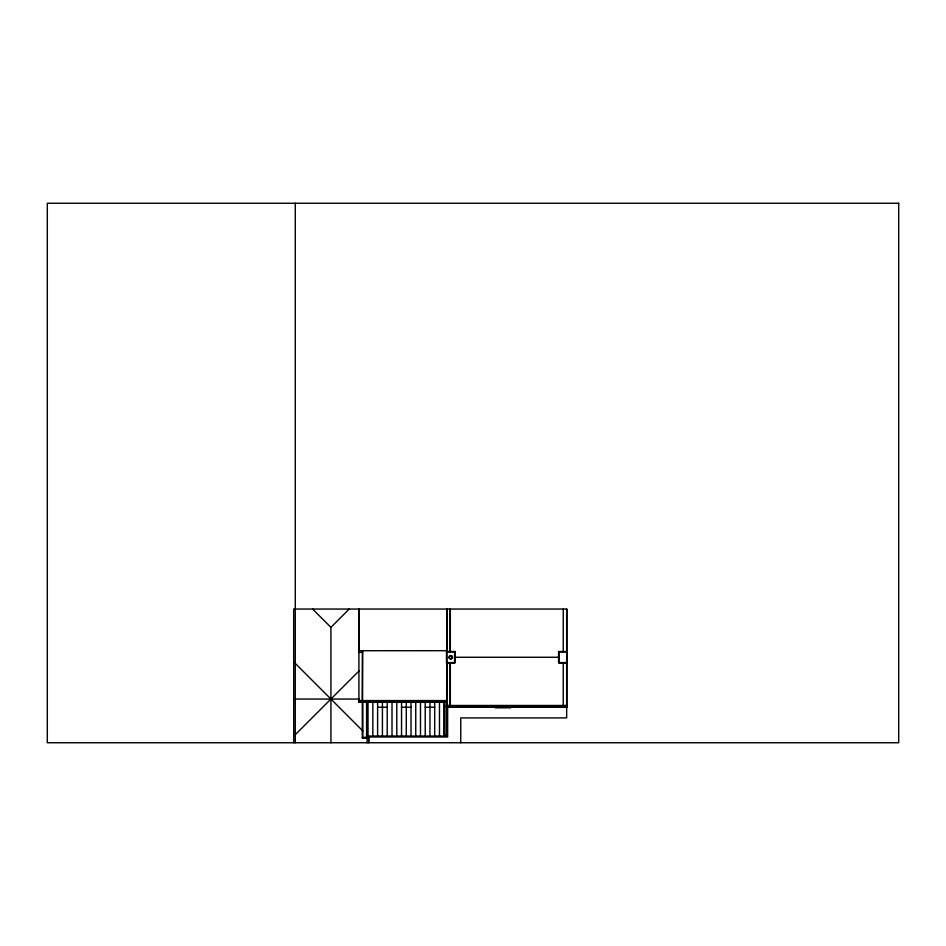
<?xml version="1.0" encoding="UTF-8"?>
<svg xmlns="http://www.w3.org/2000/svg" width="946" height="946" viewBox="0 0 946 946"><rect width="100%" height="100%" fill="white"/><g stroke="black" fill="none" stroke-linecap="round" stroke-linejoin="round"><path stroke-width="1.42" d="M330.923 742.752L330.923 627.352L349.228 609.047M295.27 734.699L359.125 670.844M448.345 706.224L447.73 706.189M446.926 650.694L359.125 650.718L359.125 609.047M362.531 651.451L362.318 700.572M358.912 652.362L362.531 652.362M454.588 657.257L558.991 657.257M295.27 699.047L359.125 699.047M446.926 700.572L358.593 700.572L358.593 702.168L446.926 702.168M358.912 700.75L362.531 700.75M358.593 701.542L446.926 701.542M446.394 705.468L567.186 705.468L567.186 707.064L446.394 707.064L567.186 707.005M446.713 705.645L450.331 705.645M563.248 705.645L566.867 705.645M566.654 705.917L450.119 705.917L450.119 662.578M446.713 706.023L450.331 706.023L450.331 662.578M446.394 706.437L567.186 706.437M377.62 707.218L387.21 707.218M401.542 707.218L411.013 707.218M425.215 707.218L434.687 707.218M495.136 707.809L510.734 707.809M366.575 736.047L444.525 736.047M444.525 736.236L446.607 736.331L446.713 662.578L454.588 662.578L454.588 651.936L446.713 651.936L446.713 609.047M366.575 736.993L447.647 736.993L447.647 706.13M367.107 737.336L368.704 737.336L368.704 742.752L368.644 737.336M362.318 737.821L367.107 737.821M367.107 738.046L362.318 738.046L362.318 701.696M446.264 735.669L446.086 734.876M312.618 609.047L330.923 627.352M295.27 663.394L362.85 730.974M566.654 609.047L566.654 717.919L460.761 717.919L460.761 742.752M563.248 609.047L563.248 651.936M563.248 662.578L563.248 706.023L566.867 706.023L566.867 662.578L558.991 662.578L558.991 651.936L566.867 651.936L566.867 609.047L293.674 609.047L293.733 742.752M450.331 609.047L450.331 651.936M450.119 609.047L450.119 651.936M446.926 609.047L446.926 705.468M447.02 706.023L447.02 736.366M446.346 701.672L446.346 736.225M444.525 701.684L444.525 736.331M443.958 701.684L443.958 736.047M439.476 701.684L439.476 736.047M434.687 701.636L434.687 736.047M429.957 701.636L429.957 736.047M425.215 701.636L425.215 736.047M420.485 701.684L420.485 736.047M415.743 701.684L415.743 736.047M411.013 701.636L411.013 736.047M406.272 701.636L406.272 736.047M401.542 701.636L401.542 736.047M396.8 701.684L396.8 736.047M392.011 701.684L392.011 736.047M387.21 701.636L387.21 736.047M382.421 701.636L382.421 736.047M377.62 701.636L377.62 736.047M372.83 701.684L372.83 736.047M368.029 701.684L368.029 736.047M367.107 701.696L367.107 742.752M366.575 701.672L366.575 737.336L362.85 737.336L362.85 701.672M362.531 650.718L362.531 701.128L358.912 701.128L358.912 609.047M295.27 203.248L295.27 742.752M898.7 203.248L47.3 203.248L47.3 742.752L898.7 742.752L898.7 203.248M455.014 651.51L446.5 651.51L446.5 663.004L455.014 663.004L455.014 651.51M567.08 651.51L558.566 651.51L558.566 663.004L567.08 663.004L567.08 651.51M449.527 658.487A1.75 1.75 0 0 0 452.448 657.707A1.75 1.75 0 0 0 450.308 655.566A1.75 1.75 0 0 0 449.527 658.487M450.036 658.511A1.443 1.443 0 0 0 452.2 657.257A1.443 1.443 0 0 0 450.036 656.004A1.443 1.443 0 0 0 450.036 658.511"/></g></svg>
